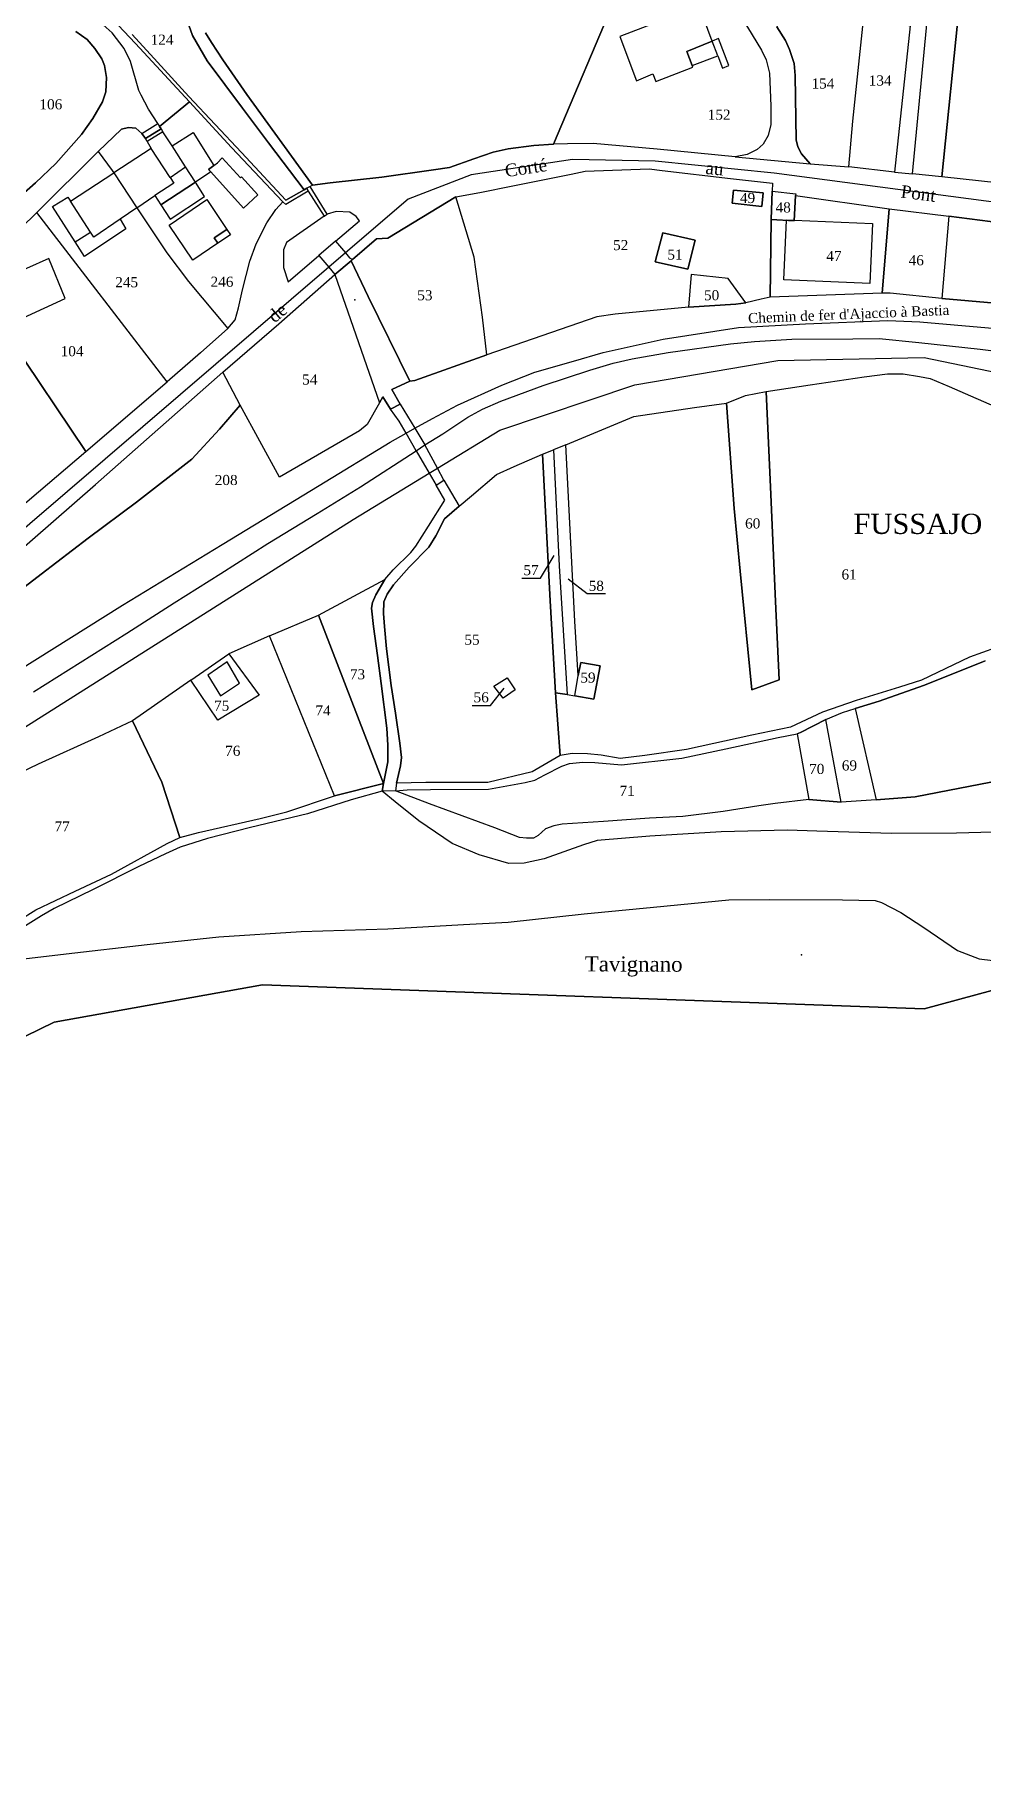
# Model space of a CAD drawing. Extents: x 1207673 to 1208525, y 6153686 to 6154229.
# Drawn here: x 1208136.9 to 1208324.7, y 6153685.7 to 6154027.4 of the extents above; entities that cross this region are included whole.
import ezdxf

# ---------------------------------------------------------------- set-up
doc = ezdxf.new("R2010")
doc.units = 0
doc.linetypes.add('CONTINU', pattern=[0])
doc.layers.get('0').update_dxf_attribs({"linetype": 'CONTINU'})
for name, color, linetype in [('1FLECHEFL', 7, 'CONTINU'), ('1LIEUDIT', 7, 'CONTINU'), ('1PARCELLE', 7, 'CONTINU'), ('1SECTION', 7, 'CONTINU'), ('1SUBDFISC', 7, 'CONTINU'), ('1SUBDSECT', 7, 'CONTINU'), ('1TRONFLUV', 7, 'CONTINU'), ('1TROUPARCELLE', 7, 'CONTINU'), ('1ZONCOMM', 7, 'CONTINU'), ('3BATIDUR', 7, 'CONTINU'), ('3BATILEGER', 7, 'CONTINU'), ('3CHEMIN', 7, 'CONTINU'), ('3FISCLINE', 7, 'CONTINUOUS'), ('3FLECHEPAR', 7, 'CONTINU'), ('3LIEUDITTEX', 7, 'CONTINU'), ('3PARCELLETEX', 7, 'CONTINU'), ('3SENTIER', 7, 'CONTINU'), ('3SNCF', 7, 'CONTINU'), ('3SNCFTEX', 7, 'CONTINU'), ('3TOPOLINE', 7, 'CONTINU'), ('3TRONFLUVTEX', 7, 'CONTINU'), ('3ZONCOMMTEX', 7, 'CONTINU')]:
    doc.layers.add(name, color=color, linetype=linetype)
doc.styles.get("Standard").update_dxf_attribs({"font": 'Times New Roman'})

# ---------------------------------------------------------------- blocks, each defined once
blk = doc.blocks.new('FLECHRU1')
blk.add_point((0, 0))

msp = doc.modelspace()

# ---------------------------------------------------------------- linework, layer by layer
at = {"layer": '1LIEUDIT'}
for points in [[(1208129, 6153913.39), (1208138.25, 6153920.45), (1208147.57, 6153927.58), (1208157.13, 6153934.73), (1208168.06, 6153943.26), (1208173.57, 6153949.16), (1208177.67, 6153953.93), (1208174.2, 6153960.46), (1208185.33, 6153970.09), (1208196.44, 6153979.81), (1208199.65, 6153982.55), (1208199.93, 6153982.8), (1208204.68, 6153986.92), (1208206.93, 6153987.06), (1208220.39, 6153995.2), (1208225.16, 6153996.07), (1208231.68, 6153997.4), (1208243.22, 6153999.75), (1208246.01, 6154000.3), (1208258.67, 6154000.79), (1208261.23, 6154000.47), (1208274.8, 6153998.86), (1208283.12, 6153997.93), (1208283.02, 6153996.32), (1208287.73, 6153995.83), (1208287.68, 6153995.48), (1208306.25, 6153992.87), (1208318.03, 6153991.37), (1208340.54, 6153988.47)], [(1208129, 6153913.39), (1208138.25, 6153920.45), (1208147.57, 6153927.58), (1208157.13, 6153934.73), (1208168.06, 6153943.26), (1208173.57, 6153949.16), (1208177.67, 6153953.93), (1208174.2, 6153960.46), (1208185.33, 6153970.09), (1208196.44, 6153979.81), (1208199.65, 6153982.55), (1208199.93, 6153982.8), (1208204.68, 6153986.92), (1208206.93, 6153987.06), (1208220.39, 6153995.2), (1208225.16, 6153996.07), (1208231.68, 6153997.4), (1208243.22, 6153999.75), (1208246.01, 6154000.3), (1208258.67, 6154000.79), (1208261.23, 6154000.47), (1208274.8, 6153998.86), (1208283.12, 6153997.93), (1208283.02, 6153996.32), (1208287.73, 6153995.83), (1208287.68, 6153995.48), (1208306.25, 6153992.87), (1208318.03, 6153991.37), (1208340.54, 6153988.47)], [(1208406.26, 6153859.55), (1208313.18, 6153834.27), (1208182.06, 6153839.08), (1208140.79, 6153831.66), (1208112.76, 6153817.95), (1208091.28, 6153793.67), (1208082.07, 6153780.46), (1208056.83, 6153741.58), (1208054.9, 6153738.95), (1208052.48, 6153736.17), (1208049.15, 6153732.51), (1208038.39, 6153721.12), (1207999, 6153685.72), (1207987.05, 6153699.2), (1207969.11, 6153723.32), (1207898.25, 6153828.54)]]:
    msp.add_lwpolyline(points, dxfattribs=at)
at = {"layer": '1PARCELLE'}
for points in [[(1208340.18, 6154062.13), (1208323.18, 6154063.65), (1208320.18, 6154033.53), (1208316.68, 6153999.19), (1208310.86, 6153999.78), (1208314.11, 6154033.52), (1208317.08, 6154064.52), (1208318.12, 6154074.61), (1208341.95, 6154072.32), (1208340.18, 6154062.13)], [(1208370.32, 6154007.89), (1208367.34, 6154005.07), (1208358.69, 6154005.88), (1208356.91, 6153996.57), (1208356.46, 6153994.97), (1208342.66, 6153996.38), (1208316.68, 6153999.19), (1208320.18, 6154033.53), (1208323.18, 6154063.65), (1208340.18, 6154062.13), (1208373.39, 6154058.98), (1208373.12, 6154057.7), (1208370.46, 6154046.35), (1208369.52, 6154042.69), (1208368.3, 6154027.81), (1208367.57, 6154023.15), (1208366.98, 6154018.06), (1208367.65, 6154013.68), (1208368.65, 6154010.47), (1208370.32, 6154007.89)], [(1208301.88, 6154038.44), (1208301.25, 6154031.54), (1208310.39, 6154029.13), (1208307.27, 6154000.12), (1208310.86, 6153999.78), (1208314.11, 6154033.52), (1208313.71, 6154037.57), (1208301.88, 6154038.44)], [(1208252.24, 6154035.19), (1208272.26, 6154037.88), (1208278.14, 6154028.84), (1208280.94, 6154024.32), (1208281.85, 6154022.38), (1208282.5, 6154019.75), (1208282.8, 6154013.18), (1208282.77, 6154009.57), (1208282.24, 6154007.38), (1208281.27, 6154005.69), (1208280.1, 6154004.59), (1208278.08, 6154003.64), (1208275.75, 6154003.14), (1208260.28, 6154004.67), (1208247.56, 6154005.78), (1208242.47, 6154005.71), (1208239.76, 6154005.65), (1208252.24, 6154035.19)], [(1208286.07, 6154035.26), (1208284, 6154028.9), (1208285.68, 6154026.19), (1208286.49, 6154024.43), (1208287.38, 6154021.65), (1208287.62, 6154019.25), (1208287.74, 6154010.68), (1208287.83, 6154006.52), (1208288.14, 6154005.11), (1208288.86, 6154003.78), (1208290.56, 6154001.79), (1208298.23, 6154001.16), (1208299.05, 6154010.23), (1208301.25, 6154031.54), (1208286.07, 6154035.26)], [(1208298.23, 6154001.16), (1208299.05, 6154010.23), (1208301.25, 6154031.54), (1208310.39, 6154029.13), (1208307.27, 6154000.12), (1208298.23, 6154001.16)], [(1208149.54, 6154004.19), (1208152.31, 6154000.44), (1208152.61, 6153999.97), (1208157.2, 6153993.06), (1208163.13, 6153984.14), (1208167.43, 6153978.48), (1208175.23, 6153969.15), (1208176.69, 6153970.88), (1208177.35, 6153973.23), (1208178.13, 6153976.82), (1208179.6, 6153982.48), (1208180.85, 6153985.91), (1208182.93, 6153990.1), (1208184.69, 6153992.69), (1208186.1, 6153994.22), (1208175.94, 6154005.02), (1208167.59, 6154014.06), (1208161.68, 6154009.17), (1208162, 6154008.7), (1208158.92, 6154006.79), (1208158.16, 6154007.78), (1208156.97, 6154008.86), (1208155.56, 6154008.94), (1208154.14, 6154008.63), (1208149.54, 6154004.19)], [(1208163.2, 6153958.57), (1208137.35, 6153992.15), (1208149.54, 6154004.19), (1208152.31, 6154000.44), (1208152.61, 6153999.97), (1208157.2, 6153993.06), (1208163.13, 6153984.14), (1208167.43, 6153978.48), (1208175.23, 6153969.15), (1208169.82, 6153964.28), (1208163.2, 6153958.57)], [(1208225.66, 6153971.35), (1208224.01, 6153983.25), (1208220.39, 6153995.2), (1208225.16, 6153996.07), (1208231.68, 6153997.4), (1208243.22, 6153999.75), (1208246.01, 6154000.3), (1208258.67, 6154000.79), (1208261.23, 6154000.47), (1208274.8, 6153998.86), (1208283.12, 6153997.93), (1208283.02, 6153996.32), (1208282.85, 6153990.75), (1208282.62, 6153975.34), (1208280.9, 6153974.94), (1208277.85, 6153974.23), (1208274.36, 6153979.04), (1208267, 6153979.83), (1208266.5, 6153973.36), (1208251.93, 6153972), (1208248.32, 6153971.42), (1208226.51, 6153963.89), (1208225.66, 6153971.35)], [(1208220.39, 6153995.2), (1208206.93, 6153987.06), (1208204.68, 6153986.92), (1208199.93, 6153982.8), (1208199.65, 6153982.55), (1208203.01, 6153975.5), (1208211.28, 6153958.68), (1208212.27, 6153958.83), (1208226.51, 6153963.89), (1208225.66, 6153971.35), (1208224.01, 6153983.25), (1208220.39, 6153995.2)], [(1208281.24, 6153996.01), (1208275.39, 6153996.56), (1208275.15, 6153993.97), (1208281.02, 6153993.33), (1208281.24, 6153996.01)], [(1208282.85, 6153990.75), (1208287.41, 6153990.49), (1208287.68, 6153995.48), (1208306.25, 6153992.87), (1208304.82, 6153976.16), (1208282.62, 6153975.34), (1208282.85, 6153990.75)], [(1208282.85, 6153990.75), (1208283.02, 6153996.32), (1208287.73, 6153995.83), (1208287.68, 6153995.48), (1208287.41, 6153990.49), (1208282.85, 6153990.75)], [(1208147.09, 6153944.79), (1208163.2, 6153958.57), (1208137.35, 6153992.15), (1208131.13, 6153986), (1208129.53, 6153982.9), (1208129.73, 6153982.06), (1208130.89, 6153979.07), (1208127.29, 6153977.29), (1208128.39, 6153974.51), (1208132.1, 6153967.06), (1208147.09, 6153944.79)], [(1208306.25, 6153992.87), (1208318.03, 6153991.37), (1208316.64, 6153975.08), (1208306.45, 6153976.13), (1208304.82, 6153976.16), (1208306.25, 6153992.87)], [(1208318.03, 6153991.37), (1208316.64, 6153975.08), (1208348.33, 6153972.31), (1208349.01, 6153977.34), (1208350.24, 6153986.8), (1208350.3, 6153987.29), (1208340.54, 6153988.47), (1208318.03, 6153991.37)], [(1208267.8, 6153986.62), (1208261.41, 6153988.11), (1208259.89, 6153982.36), (1208266.32, 6153980.87), (1208267.8, 6153986.62)], [(1208147.09, 6153944.79), (1208132.1, 6153967.06), (1208128.39, 6153974.51), (1208125.89, 6153973.48), (1208125.16, 6153974.98), (1208124.15, 6153976.67), (1208122.99, 6153977.54), (1208121.37, 6153978.33), (1208118.85, 6153977.81), (1208113.99, 6153975.65), (1208110.76, 6153973.86), (1208118.35, 6153955.74), (1208133.67, 6153933.32), (1208147.09, 6153944.79)], [(1208205.23, 6153954.43), (1208202.81, 6153950.14), (1208201.31, 6153948.83), (1208185.44, 6153939.65), (1208177.67, 6153953.93), (1208174.2, 6153960.46), (1208185.33, 6153970.09), (1208196.44, 6153979.81), (1208205.23, 6153954.43)], [(1208266.5, 6153973.36), (1208275.86, 6153973.96), (1208277.85, 6153974.23), (1208274.36, 6153979.04), (1208267, 6153979.83), (1208266.5, 6153973.36)], [(1208273.98, 6153954.34), (1208277.74, 6153955.88), (1208281.85, 6153956.62), (1208282.8, 6153936.23), (1208283.69, 6153915.06), (1208284.41, 6153899.48), (1208279.04, 6153897.51), (1208276.73, 6153921.06), (1208275.54, 6153933.49), (1208273.98, 6153954.34)], [(1208243.98, 6153896.31), (1208244.59, 6153900.35), (1208243.98, 6153911.15), (1208242.19, 6153946.1), (1208239.74, 6153945.1), (1208240.87, 6153922.1), (1208242.44, 6153896.57), (1208243.98, 6153896.31)], [(1208209.41, 6153882.44), (1208209.64, 6153884.11), (1208209.26, 6153886.92), (1208208.43, 6153892.92), (1208207.59, 6153898.35), (1208206.66, 6153905.63), (1208206.22, 6153910.06), (1208206.08, 6153912.68), (1208206.11, 6153914.94), (1208206.78, 6153916.51), (1208208.03, 6153918.32), (1208211.15, 6153921.82), (1208215.03, 6153925.83), (1208216.43, 6153928.06), (1208218.14, 6153931.44), (1208221.01, 6153933.92), (1208223.46, 6153936), (1208228.46, 6153940.18), (1208231.96, 6153941.8), (1208237.56, 6153944.2), (1208239.05, 6153915.13), (1208240.15, 6153896.96), (1208241.06, 6153884.51), (1208235.53, 6153881.26), (1208226.71, 6153879.18), (1208214.46, 6153879.15), (1208208.65, 6153879.02), (1208209.41, 6153882.44)], [(1208239.74, 6153945.1), (1208240.87, 6153922.1), (1208242.44, 6153896.57), (1208240.15, 6153896.96), (1208239.05, 6153915.13), (1208237.56, 6153944.2), (1208239.74, 6153945.1)], [(1208206.02, 6153878.96), (1208193.18, 6153912.34), (1208206.3, 6153919.4), (1208204.51, 6153916.33), (1208203.88, 6153914.86), (1208203.67, 6153913.74), (1208204.07, 6153910.1), (1208204.85, 6153904.31), (1208205.59, 6153898.76), (1208206.74, 6153889.9), (1208206.92, 6153886.55), (1208206.89, 6153883.26), (1208206.02, 6153878.96)], [(1208206.02, 6153878.96), (1208196.32, 6153876.5), (1208183.49, 6153908.22), (1208193.18, 6153912.34), (1208206.02, 6153878.96)], [(1208156.35, 6153891.41), (1208162.14, 6153879.23), (1208165.7, 6153868.24), (1208169.37, 6153869.26), (1208181.64, 6153872), (1208186.92, 6153873.37), (1208196.32, 6153876.5), (1208183.49, 6153908.22), (1208175.4, 6153904.65), (1208181.39, 6153896.46), (1208173.24, 6153891.53), (1208167.88, 6153899.47), (1208156.35, 6153891.41)], [(1208175.4, 6153904.65), (1208181.39, 6153896.46), (1208173.24, 6153891.53), (1208167.88, 6153899.47), (1208175.4, 6153904.65)], [(1208243.98, 6153896.31), (1208244.59, 6153900.35), (1208245.12, 6153902.94), (1208248.95, 6153902.3), (1208247.75, 6153895.65), (1208243.98, 6153896.31)], [(1208227.93, 6153898.25), (1208230.52, 6153899.9), (1208232.15, 6153897.49), (1208229.73, 6153895.88), (1208227.93, 6153898.25)], [(1208156.35, 6153891.41), (1208149.56, 6153888.2), (1208137.66, 6153882.77), (1208125.22, 6153876.86), (1208111.66, 6153870.49), (1208112.69, 6153868.72), (1208118.89, 6153858.75), (1208122.79, 6153844.53), (1208125.01, 6153846.07), (1208133.8, 6153851.81), (1208137.2, 6153853.9), (1208144.97, 6153857.62), (1208152.14, 6153860.96), (1208163.21, 6153867.08), (1208165.7, 6153868.24), (1208162.14, 6153879.23), (1208156.35, 6153891.41)], [(1208296.69, 6153875.25), (1208293.66, 6153891.61), (1208288.68, 6153889.08), (1208288, 6153888.82), (1208290.34, 6153875.76), (1208296.69, 6153875.25)], [(1208296.69, 6153875.25), (1208293.66, 6153891.61), (1208297, 6153893.05), (1208299.5, 6153893.85), (1208303.66, 6153875.74), (1208296.69, 6153875.25)], [(1208290.34, 6153875.76), (1208283.61, 6153875), (1208280.43, 6153874.55), (1208273.33, 6153873.42), (1208265.38, 6153872.45), (1208258.74, 6153872.09), (1208249.62, 6153871.42), (1208241.47, 6153870.88), (1208239.8, 6153870.56), (1208238.17, 6153869.95), (1208236.66, 6153868.67), (1208235.74, 6153868.15), (1208234.4, 6153868.15), (1208233, 6153868.24), (1208228.13, 6153870.14), (1208215.13, 6153874.93), (1208208.42, 6153877.53), (1208210.74, 6153877.72), (1208215.35, 6153877.75), (1208226.87, 6153877.82), (1208234.13, 6153879.15), (1208236.03, 6153879.59), (1208238.02, 6153880.69), (1208241.37, 6153882.42), (1208242.9, 6153882.93), (1208245.53, 6153883.19), (1208247.93, 6153883.11), (1208253.23, 6153882.64), (1208265.16, 6153883.97), (1208273.84, 6153885.8), (1208284.23, 6153888.05), (1208288, 6153888.82), (1208290.34, 6153875.76)]]:
    msp.add_lwpolyline(points, close=True, dxfattribs=at)
for points in [[(1208131.13, 6153986), (1208137.35, 6153992.15), (1208149.54, 6154004.19), (1208154.14, 6154008.63), (1208155.56, 6154008.94), (1208156.97, 6154008.86), (1208158.16, 6154007.78), (1208158.92, 6154006.79), (1208162, 6154008.7), (1208161.68, 6154009.17), (1208167.59, 6154014.06), (1208156.89, 6154025.6), (1208146.76, 6154036.48)], [(1208170.81, 6154027.76), (1208171.96, 6154025.84), (1208174.21, 6154022.37), (1208178.97, 6154015.5), (1208191.98, 6153997.57), (1208195.5, 6153998), (1208205.73, 6153999.14), (1208215.97, 6154000.56), (1208219.15, 6154001.07), (1208223.92, 6154002.79), (1208227.79, 6154004.08), (1208230.76, 6154004.71), (1208235.84, 6154005.38), (1208239.76, 6154005.65), (1208252.24, 6154035.19)], [(1208145.09, 6154027.98), (1208147.32, 6154026.44), (1208148.88, 6154024.61), (1208150.27, 6154022.59), (1208150.81, 6154021.25), (1208151.16, 6154018.85), (1208151.03, 6154016.06), (1208150.4, 6154014.09), (1208148.45, 6154010.73), (1208146.21, 6154007.6), (1208141.12, 6154001.82), (1208137.11, 6153998), (1208131.59, 6153993.12)], [(1208131.59, 6153993.12), (1208137.11, 6153998), (1208141.12, 6154001.82), (1208146.21, 6154007.6), (1208148.45, 6154010.73), (1208150.4, 6154014.09), (1208151.03, 6154016.06), (1208151.16, 6154018.85), (1208150.81, 6154021.25), (1208150.27, 6154022.59), (1208148.88, 6154024.61), (1208147.32, 6154026.44), (1208145.09, 6154027.98)], [(1208167.47, 6154029.26), (1208168.21, 6154027.23), (1208171.14, 6154022.21), (1208178.14, 6154012.79), (1208183.27, 6154005.92), (1208190.33, 6153996.62), (1208186.73, 6153994.56), (1208177.89, 6154004.02), (1208167.51, 6154015.14), (1208161.3, 6154021.89), (1208156.26, 6154027.41)], [(1208278.14, 6154028.84), (1208280.94, 6154024.32), (1208281.85, 6154022.38), (1208282.5, 6154019.75), (1208282.8, 6154013.18), (1208282.77, 6154009.57), (1208282.24, 6154007.38), (1208281.27, 6154005.69), (1208280.1, 6154004.59), (1208278.08, 6154003.64), (1208275.75, 6154003.14), (1208290.56, 6154001.79), (1208288.86, 6154003.78), (1208288.14, 6154005.11), (1208287.83, 6154006.52), (1208287.74, 6154010.68), (1208287.62, 6154019.25), (1208287.38, 6154021.65), (1208286.49, 6154024.43), (1208285.68, 6154026.19), (1208284, 6154028.9)], [(1208348.33, 6153972.31), (1208316.64, 6153975.08), (1208316.64, 6153975.08), (1208306.45, 6153976.13), (1208304.82, 6153976.16), (1208282.62, 6153975.34), (1208280.9, 6153974.94), (1208277.85, 6153974.23), (1208275.86, 6153973.96), (1208266.5, 6153973.36), (1208251.93, 6153972), (1208248.32, 6153971.42), (1208226.51, 6153963.89), (1208212.27, 6153958.83), (1208211.28, 6153958.68), (1208207.72, 6153957.04), (1208209.34, 6153954.17), (1208207.46, 6153953.17), (1208205.94, 6153955.59), (1208205.23, 6153954.43), (1208202.81, 6153950.14), (1208201.31, 6153948.83), (1208185.44, 6153939.65), (1208177.67, 6153953.93), (1208173.57, 6153949.16), (1208168.06, 6153943.26), (1208157.13, 6153934.73), (1208147.57, 6153927.58), (1208138.25, 6153920.45), (1208129, 6153913.39)], [(1208136.71, 6153897.15), (1208155.21, 6153908.73), (1208164.58, 6153914.76), (1208173.84, 6153920.59), (1208183.15, 6153926.5), (1208192.91, 6153932.5), (1208201.47, 6153937.76), (1208212.49, 6153944.9), (1208214.26, 6153946.1), (1208217.8, 6153948.27), (1208222.78, 6153951.55), (1208225.65, 6153953.13), (1208229.28, 6153954.75), (1208237.71, 6153957.87), (1208246.93, 6153960.87), (1208251.53, 6153962.25), (1208255.31, 6153963.13), (1208262.44, 6153964.41), (1208274.79, 6153966.11), (1208279.56, 6153966.59), (1208286.92, 6153967.03), (1208299.02, 6153967.09), (1208304.27, 6153967.14), (1208312.1, 6153966.38), (1208324.28, 6153965.02), (1208336.53, 6153963.55)], [(1208329.88, 6153906.76), (1208322.14, 6153904), (1208312.61, 6153899.46), (1208308.29, 6153898.08), (1208299.66, 6153895.4), (1208293.03, 6153893.1), (1208286.69, 6153890.15), (1208279.03, 6153888.57), (1208266.05, 6153885.69), (1208257.79, 6153884.51), (1208252.93, 6153883.9), (1208249.14, 6153884.56), (1208246.46, 6153884.85), (1208243.43, 6153884.91), (1208241.06, 6153884.51), (1208240.15, 6153896.96), (1208242.44, 6153896.57), (1208243.98, 6153896.31), (1208243.98, 6153896.31), (1208247.75, 6153895.65), (1208248.95, 6153902.3), (1208245.12, 6153902.94), (1208244.59, 6153900.35), (1208243.98, 6153911.15), (1208242.19, 6153946.1), (1208255.62, 6153951.69), (1208267.68, 6153953.51), (1208273.98, 6153954.34), (1208275.54, 6153933.49), (1208276.73, 6153921.06), (1208279.04, 6153897.51), (1208284.41, 6153899.48), (1208283.69, 6153915.06), (1208282.8, 6153936.23), (1208281.85, 6153956.62), (1208290.55, 6153957.99), (1208301.28, 6153959.57), (1208305.9, 6153960.18), (1208308.99, 6153960.14), (1208312.24, 6153959.64), (1208314.37, 6153959.24), (1208318.12, 6153957.67), (1208329.16, 6153952.85)], [(1208329.88, 6153906.76), (1208322.14, 6153904), (1208312.61, 6153899.46), (1208308.29, 6153898.08), (1208299.66, 6153895.4), (1208293.03, 6153893.1), (1208286.69, 6153890.15), (1208279.03, 6153888.57), (1208266.05, 6153885.69), (1208257.79, 6153884.51), (1208252.93, 6153883.9), (1208249.14, 6153884.56), (1208246.46, 6153884.85), (1208243.43, 6153884.91), (1208241.06, 6153884.51), (1208235.53, 6153881.26), (1208226.71, 6153879.18), (1208214.46, 6153879.15), (1208208.65, 6153879.02), (1208208.42, 6153877.53), (1208210.74, 6153877.72), (1208215.35, 6153877.75), (1208226.87, 6153877.82), (1208234.13, 6153879.15), (1208236.03, 6153879.59), (1208238.02, 6153880.69), (1208241.37, 6153882.42), (1208242.9, 6153882.93), (1208245.53, 6153883.19), (1208247.93, 6153883.11), (1208253.23, 6153882.64), (1208265.16, 6153883.97), (1208273.84, 6153885.8), (1208284.23, 6153888.05), (1208288, 6153888.82), (1208288.68, 6153889.08), (1208293.66, 6153891.61), (1208297, 6153893.05), (1208299.5, 6153893.85), (1208304.22, 6153895.26), (1208313.01, 6153898.36), (1208318.19, 6153900.41), (1208325.22, 6153903.26)], [(1208325.22, 6153903.26), (1208318.19, 6153900.41), (1208313.01, 6153898.36), (1208304.22, 6153895.26), (1208299.5, 6153893.85), (1208299.5, 6153893.85), (1208303.66, 6153875.74), (1208311.39, 6153876.29), (1208320.25, 6153878.06), (1208339.71, 6153881.78)], [(1208133.8, 6153851.81), (1208137.2, 6153853.9), (1208144.97, 6153857.62), (1208152.14, 6153860.96), (1208163.21, 6153867.08), (1208165.7, 6153868.24), (1208169.37, 6153869.26), (1208181.64, 6153872), (1208186.92, 6153873.37), (1208196.32, 6153876.5), (1208206.02, 6153878.96), (1208205.78, 6153877.42), (1208199.67, 6153875.7), (1208190.97, 6153872.97), (1208179.71, 6153870.22), (1208171.21, 6153868.04), (1208165.77, 6153866.37), (1208162.83, 6153865.01), (1208157.61, 6153862.51), (1208148.54, 6153857.93), (1208140.83, 6153854.19), (1208138.3, 6153852.72), (1208132.32, 6153848.95)]]:
    msp.add_lwpolyline(points, dxfattribs=at)
at = {"layer": '1SECTION'}
msp.add_lwpolyline([(1208406.26, 6153859.55), (1208313.18, 6153834.27), (1208182.06, 6153839.08), (1208140.79, 6153831.66), (1208112.76, 6153817.95), (1208091.28, 6153793.67), (1208082.07, 6153780.46), (1208056.83, 6153741.58), (1208054.9, 6153738.95), (1208052.48, 6153736.17), (1208049.15, 6153732.51), (1208038.39, 6153721.12), (1207999, 6153685.72), (1207987.05, 6153699.2), (1207969.11, 6153723.32), (1207898.25, 6153828.54)], dxfattribs=at)
at = {"layer": '1SUBDFISC'}
msp.add_lwpolyline([(1208252.24, 6154035.19), (1208239.76, 6154005.65), (1208235.84, 6154005.38), (1208230.76, 6154004.71), (1208227.79, 6154004.08), (1208223.92, 6154002.79), (1208219.15, 6154001.07), (1208215.97, 6154000.56), (1208205.73, 6153999.14), (1208195.5, 6153998), (1208191.98, 6153997.57), (1208178.97, 6154015.5), (1208178.97, 6154015.5), (1208174.21, 6154022.37), (1208171.96, 6154025.84), (1208170.81, 6154027.76)], dxfattribs=at)
at = {"layer": '1SUBDSECT'}
msp.add_lwpolyline([(1208406.26, 6153859.55), (1208313.18, 6153834.27), (1208182.06, 6153839.08), (1208140.79, 6153831.66), (1208112.76, 6153817.95), (1208091.28, 6153793.67), (1208082.07, 6153780.46), (1208056.83, 6153741.58), (1208054.9, 6153738.95), (1208052.48, 6153736.17), (1208049.15, 6153732.51), (1208038.39, 6153721.12), (1207999, 6153685.72), (1207987.05, 6153699.2), (1207969.11, 6153723.32), (1207898.25, 6153828.54)], dxfattribs=at)
at = {"layer": '1TRONFLUV'}
for points in [[(1208156.26, 6154027.41), (1208161.3, 6154021.89), (1208167.51, 6154015.14), (1208177.89, 6154004.02), (1208186.73, 6153994.56), (1208190.33, 6153996.62), (1208190.84, 6153996.93), (1208190.84, 6153996.93), (1208191.15, 6153996.38), (1208186.68, 6153993.69), (1208186.1, 6153994.22), (1208175.94, 6154005.02), (1208167.59, 6154014.06), (1208156.89, 6154025.6), (1208146.76, 6154036.48)], [(1208170.81, 6154027.76), (1208171.96, 6154025.84), (1208174.21, 6154022.37), (1208178.97, 6154015.5), (1208191.98, 6153997.57), (1208191.49, 6153997.29), (1208190.84, 6153996.93), (1208190.33, 6153996.62), (1208190.33, 6153996.62), (1208183.27, 6154005.92), (1208178.14, 6154012.79), (1208171.14, 6154022.21), (1208168.21, 6154027.23), (1208167.47, 6154029.26)], [(1208339.71, 6153881.78), (1208320.25, 6153878.06), (1208311.39, 6153876.29), (1208303.66, 6153875.74), (1208296.69, 6153875.25), (1208290.34, 6153875.76), (1208283.61, 6153875), (1208280.43, 6153874.55), (1208273.33, 6153873.42), (1208265.38, 6153872.45), (1208258.74, 6153872.09), (1208249.62, 6153871.42), (1208241.47, 6153870.88), (1208239.8, 6153870.56), (1208238.17, 6153869.95), (1208236.66, 6153868.67), (1208235.74, 6153868.15), (1208234.4, 6153868.15), (1208233, 6153868.24), (1208228.13, 6153870.14), (1208215.13, 6153874.93), (1208208.42, 6153877.53), (1208208.42, 6153877.53), (1208205.78, 6153877.42), (1208199.67, 6153875.7), (1208190.97, 6153872.97), (1208179.71, 6153870.22), (1208171.21, 6153868.04), (1208165.77, 6153866.37), (1208162.83, 6153865.01), (1208157.61, 6153862.51), (1208148.54, 6153857.93), (1208140.83, 6153854.19), (1208138.3, 6153852.72), (1208132.32, 6153848.95)], [(1208112.76, 6153817.95), (1208140.79, 6153831.66), (1208182.06, 6153839.08), (1208313.18, 6153834.27), (1208406.26, 6153859.55)]]:
    msp.add_lwpolyline(points, dxfattribs=at)
for points in [[(1208199.65, 6153982.55), (1208196.44, 6153979.81), (1208205.23, 6153954.43), (1208205.94, 6153955.59), (1208207.46, 6153953.17), (1208209.34, 6153954.17), (1208207.72, 6153957.04), (1208211.28, 6153958.68), (1208203.01, 6153975.5), (1208199.65, 6153982.55)], [(1208208.42, 6153877.53), (1208205.78, 6153877.42), (1208206.02, 6153878.96), (1208206.89, 6153883.26), (1208206.92, 6153886.55), (1208206.74, 6153889.9), (1208205.59, 6153898.76), (1208204.85, 6153904.31), (1208204.07, 6153910.1), (1208203.67, 6153913.74), (1208203.88, 6153914.86), (1208204.51, 6153916.33), (1208206.3, 6153919.4), (1208207.98, 6153921.33), (1208211.48, 6153924.75), (1208212.48, 6153925.97), (1208214.99, 6153929.96), (1208218.17, 6153935.09), (1208216.48, 6153938.08), (1208218.03, 6153939.05), (1208221.01, 6153933.92), (1208218.14, 6153931.44), (1208216.43, 6153928.06), (1208215.03, 6153925.83), (1208211.15, 6153921.82), (1208208.03, 6153918.32), (1208206.78, 6153916.51), (1208206.11, 6153914.94), (1208206.08, 6153912.68), (1208206.22, 6153910.06), (1208206.66, 6153905.63), (1208207.59, 6153898.35), (1208208.43, 6153892.92), (1208209.26, 6153886.92), (1208209.64, 6153884.11), (1208209.41, 6153882.44), (1208208.65, 6153879.02), (1208208.42, 6153877.53)]]:
    msp.add_lwpolyline(points, close=True, dxfattribs=at)
at = {"layer": '1TROUPARCELLE'}
for points in [[(1208275.15, 6153993.97), (1208275.39, 6153996.56), (1208281.24, 6153996.01), (1208281.02, 6153993.33), (1208275.15, 6153993.97)], [(1208259.89, 6153982.36), (1208261.41, 6153988.11), (1208267.8, 6153986.62), (1208266.32, 6153980.87), (1208259.89, 6153982.36)], [(1208227.93, 6153898.25), (1208230.52, 6153899.9), (1208232.15, 6153897.49), (1208229.73, 6153895.88), (1208227.93, 6153898.25)]]:
    msp.add_lwpolyline(points, close=True, dxfattribs=at)
at = {"layer": '1ZONCOMM'}
for points in [[(1208421.28, 6153978.32), (1208388.44, 6153986.02), (1208283.42, 6153999.93), (1208259.89, 6154002.27), (1208243.52, 6154002.64), (1208223.4, 6153999.62), (1208210.94, 6153994.77), (1208198.51, 6153984.12), (1208195.19, 6153981.27), (1208099.07, 6153898.75), (1208059.79, 6153865.93), (1208043.56, 6153848.31), (1208031.61, 6153838.11), (1208014.21, 6153834.81), (1207928.51, 6153843.02)], [(1208421.28, 6153978.32), (1208388.44, 6153986.02), (1208283.42, 6153999.93), (1208259.89, 6154002.27), (1208243.52, 6154002.64), (1208223.4, 6153999.62), (1208210.94, 6153994.77), (1208198.51, 6153984.12), (1208195.19, 6153981.27), (1208099.07, 6153898.75), (1208059.79, 6153865.93), (1208043.56, 6153848.31), (1208031.61, 6153838.11), (1208014.21, 6153834.81), (1207928.51, 6153843.02)], [(1208019.51, 6153788.65), (1208043.28, 6153803.83), (1208043.83, 6153804.41), (1208045.76, 6153806.45), (1208054.55, 6153815.74), (1208080.54, 6153851.23), (1208109.23, 6153873.86), (1208200.05, 6153931.31), (1208215.09, 6153940.47), (1208216.73, 6153941.47), (1208229.07, 6153948.99), (1208255.85, 6153957.97), (1208284.17, 6153962.78), (1208313.16, 6153963.4), (1208432.99, 6153938.56), (1208505.9, 6153916.07)], [(1208019.51, 6153788.65), (1208043.28, 6153803.83), (1208043.83, 6153804.41), (1208045.76, 6153806.45), (1208054.55, 6153815.74), (1208080.54, 6153851.23), (1208109.23, 6153873.86), (1208200.05, 6153931.31), (1208215.09, 6153940.47), (1208216.73, 6153941.47), (1208229.07, 6153948.99), (1208255.85, 6153957.97), (1208284.17, 6153962.78), (1208313.16, 6153963.4), (1208432.99, 6153938.56), (1208505.9, 6153916.07)]]:
    msp.add_lwpolyline(points, dxfattribs=at)
at = {"layer": '3BATIDUR'}
for points in [[(1208268.58, 6154032.99), (1208252.9, 6154027), (1208256.16, 6154018.24), (1208259.41, 6154019.58), (1208260.03, 6154018.12), (1208267.34, 6154020.91), (1208267.23, 6154021.27), (1208266.13, 6154024.04), (1208271.17, 6154026.1), (1208268.58, 6154032.99)], [(1208152.61, 6153999.97), (1208157.2, 6153993.06), (1208160.75, 6153995.47), (1208161.93, 6153993.65), (1208168.78, 6153998.16), (1208166.85, 6154001.16), (1208164.16, 6154005.34), (1208162.36, 6154008.13), (1208159.25, 6154006.19), (1208160, 6154004.84), (1208152.61, 6153999.97)], [(1208162.36, 6154008.13), (1208159.25, 6154006.19), (1208158.92, 6154006.79), (1208162, 6154008.7), (1208162.36, 6154008.13)], [(1208168.78, 6153998.16), (1208166.85, 6154001.16), (1208164.16, 6154005.34), (1208168.36, 6154007.99), (1208172.42, 6154001.44), (1208171.36, 6154000.67), (1208171.82, 6154000.17), (1208168.78, 6153998.16)], [(1208172.42, 6154001.44), (1208173.14, 6154001.95), (1208174.07, 6154002.95), (1208177.73, 6153998.98), (1208177.92, 6153999.18), (1208181.16, 6153995.61), (1208178.29, 6153992.98), (1208171.82, 6154000.17), (1208171.36, 6154000.67), (1208172.42, 6154001.44)], [(1208152.61, 6153999.97), (1208157.2, 6153993.06), (1208153.86, 6153990.81), (1208154.98, 6153988.91), (1208146.84, 6153983.43), (1208144.99, 6153986.29), (1208140.49, 6153993.29), (1208143.52, 6153995.14), (1208144.03, 6153994.34), (1208152.61, 6153999.97)], [(1208171.07, 6153994.71), (1208175.04, 6153988.74), (1208172.53, 6153987.09), (1208173.24, 6153986.03), (1208168.28, 6153982.7), (1208163.6, 6153989.64), (1208171.07, 6153994.71)], [(1208275.39, 6153996.56), (1208281.24, 6153996.01), (1208281.02, 6153993.33), (1208275.15, 6153993.97), (1208275.39, 6153996.56)], [(1208285.87, 6153990.59), (1208287.41, 6153990.49), (1208287.42, 6153990.6), (1208302.9, 6153989.93), (1208302.39, 6153978.08), (1208285.36, 6153978.81), (1208285.87, 6153990.59)], [(1208285.87, 6153990.59), (1208285.88, 6153990.67), (1208287.42, 6153990.6), (1208287.41, 6153990.49), (1208285.87, 6153990.59)], [(1208261.41, 6153988.11), (1208267.8, 6153986.62), (1208266.32, 6153980.87), (1208259.89, 6153982.36), (1208261.41, 6153988.11)], [(1208132.1, 6153967.06), (1208131.39, 6153969.72), (1208143, 6153975.08), (1208139.74, 6153983.03), (1208130.89, 6153979.07), (1208127.29, 6153977.29), (1208128.39, 6153974.51), (1208132.1, 6153967.06)], [(1208175.07, 6153903.05), (1208171.23, 6153900.45), (1208173.75, 6153896.32), (1208177.55, 6153898.87), (1208175.07, 6153903.05)], [(1208245.12, 6153902.94), (1208248.95, 6153902.3), (1208247.75, 6153895.65), (1208243.98, 6153896.31), (1208244.59, 6153900.35), (1208245.12, 6153902.94)], [(1208230.52, 6153899.9), (1208232.15, 6153897.49), (1208229.73, 6153895.88), (1208227.93, 6153898.25), (1208230.52, 6153899.9)]]:
    msp.add_lwpolyline(points, close=True, dxfattribs=at)
at = {"layer": '3BATILEGER'}
for points in [[(1208271.17, 6154026.1), (1208266.13, 6154024.04), (1208267.23, 6154021.27), (1208272.26, 6154023.19), (1208271.17, 6154026.1)], [(1208161.35, 6154009.76), (1208161.68, 6154009.17), (1208162, 6154008.7), (1208158.92, 6154006.79), (1208158.16, 6154007.78), (1208161.35, 6154009.76)], [(1208168.78, 6153998.16), (1208161.93, 6153993.65), (1208163.8, 6153990.81), (1208170.62, 6153995.31), (1208168.78, 6153998.16)], [(1208175.04, 6153988.74), (1208175.74, 6153987.7), (1208173.24, 6153986.03), (1208172.53, 6153987.09), (1208175.04, 6153988.74)]]:
    msp.add_lwpolyline(points, close=True, dxfattribs=at)
at = {"layer": '3CHEMIN'}
for points in [[(1208161.35, 6154009.76), (1208159.51, 6154012.6), (1208158.05, 6154015.39), (1208157.58, 6154016.28), (1208155.9, 6154022.06), (1208154.67, 6154024.61), (1208152.27, 6154027.75), (1208149.91, 6154029.83), (1208145.61, 6154032.42), (1208143, 6154033.22), (1208138.22, 6154033.75), (1208133.53, 6154033.13), (1208124.51, 6154031.41), (1208112.48, 6154028.84), (1208102.74, 6154026.51), (1208092.23, 6154022.46), (1208082.79, 6154018.72), (1208077.99, 6154020.25), (1208076.06, 6154018.45), (1208078.14, 6154014.88), (1208078.65, 6154013.77)], [(1208212.49, 6153944.9), (1208210.51, 6153948.37), (1208209.16, 6153950.75), (1208207.46, 6153953.17)], [(1208209.34, 6153954.17), (1208212.27, 6153949.36), (1208214.26, 6153946.1)]]:
    msp.add_lwpolyline(points, dxfattribs=at)
at = {"layer": '3FISCLINE'}
for points in [[(1208272.26, 6154023.19), (1208273.19, 6154020.71), (1208274.45, 6154021.26), (1208272.4, 6154026.64), (1208271.17, 6154026.1)], [(1208163.82, 6153999.04), (1208160, 6154004.84)], [(1208163.82, 6153999.04), (1208166.85, 6154001.16)], [(1208163.82, 6153999.04), (1208164.54, 6153997.95), (1208160.75, 6153995.47)], [(1208148.03, 6153988.2), (1208144.03, 6153994.34)], [(1208153.86, 6153990.81), (1208148.64, 6153987.25), (1208148.03, 6153988.2)], [(1208144.99, 6153986.29), (1208148.03, 6153988.2)]]:
    msp.add_lwpolyline(points, dxfattribs=at)
at = {"layer": '3FLECHEPAR'}
for points in [[(1208233.46, 6153919.65), (1208237.12, 6153919.64), (1208239.88, 6153924.17)], [(1208250.05, 6153916.53), (1208246.4, 6153916.54), (1208242.63, 6153919.48)], [(1208223.59, 6153894.44), (1208227.25, 6153894.43), (1208229.97, 6153897.83)]]:
    msp.add_lwpolyline(points, dxfattribs=at)
at = {"layer": '3SENTIER'}
for points in [[(1208194.88, 6153991.78), (1208191.49, 6153997.29)], [(1208191.15, 6153996.38), (1208194.3, 6153991.38)], [(1208194.3, 6153991.38), (1208186.83, 6153986.19), (1208186.25, 6153984.7), (1208186.25, 6153981.22), (1208187.19, 6153978.4), (1208193.23, 6153983.57)], [(1208194.3, 6153991.38), (1208194.88, 6153991.78)], [(1208196.55, 6153986.42), (1208201.28, 6153990.47), (1208200.65, 6153991.33), (1208199.38, 6153992.18), (1208196.66, 6153992.35), (1208194.88, 6153991.78)], [(1208196.55, 6153986.42), (1208193.23, 6153983.57)], [(1208193.23, 6153983.57), (1208195.19, 6153981.27), (1208196.44, 6153979.81)], [(1208196.55, 6153986.42), (1208198.51, 6153984.12), (1208199.33, 6153983.16), (1208199.93, 6153982.8)], [(1208101.43, 6153896.86), (1208115.1, 6153908.68), (1208149, 6153938.24), (1208174.2, 6153960.46)], [(1208218.03, 6153939.05), (1208216.73, 6153941.47), (1208214.26, 6153946.1)], [(1208212.49, 6153944.9), (1208215.09, 6153940.47), (1208216.48, 6153938.08)]]:
    msp.add_lwpolyline(points, dxfattribs=at)
at = {"layer": '3SNCF'}
msp.add_lwpolyline([(1208130.22, 6153899.17), (1208154.37, 6153914.3), (1208174.06, 6153926.35), (1208193.29, 6153938.04), (1208207.35, 6153946.61), (1208210.51, 6153948.37), (1208212.27, 6153949.36), (1208215.77, 6153951.32), (1208220.69, 6153953.95), (1208229.52, 6153957.91), (1208236, 6153960.49), (1208243.66, 6153962.69), (1208249.6, 6153964.39), (1208261.46, 6153967.02), (1208276.36, 6153969.32), (1208289.65, 6153970.09), (1208305.96, 6153970.74), (1208312.3, 6153970.45), (1208332.72, 6153968.69)], dxfattribs=at)
at = {"layer": '3TOPOLINE'}
for points in [[(1208331.62, 6153869.45), (1208319.54, 6153869.1), (1208306.69, 6153869.07), (1208291.91, 6153869.51), (1208286.06, 6153869.69), (1208272.93, 6153869.35), (1208258.82, 6153868.49), (1208248.37, 6153867.69), (1208245.67, 6153866.8), (1208237.9, 6153864.04), (1208233.94, 6153863.14), (1208230.88, 6153863.12), (1208225.02, 6153864.81), (1208219.67, 6153867.1), (1208213.08, 6153871.56), (1208208.36, 6153875.35), (1208205.78, 6153877.42)], [(1208122.98, 6153842.8), (1208143.17, 6153845.2), (1208159.21, 6153847.06), (1208173.43, 6153848.6), (1208189.74, 6153849.65), (1208206.92, 6153850.17), (1208221.91, 6153851.04), (1208230.73, 6153851.46), (1208245.81, 6153853.14), (1208259.53, 6153854.47), (1208274.48, 6153855.88), (1208282.49, 6153855.99), (1208296.95, 6153855.91), (1208303.44, 6153855.74), (1208304.73, 6153855.36), (1208308.52, 6153853.38), (1208313.08, 6153850.44), (1208319.73, 6153845.89), (1208324.08, 6153844.22), (1208326.79, 6153843.88)]]:
    msp.add_lwpolyline(points, dxfattribs=at)

# ---------------------------------------------------------------- block references
at = {"layer": '1FLECHEFL'}
for p, rotation in [((1208200.39, 6153974.83), 292.3), ((1208288.88, 6153844.98), 357.7)]:
    msp.add_blockref('FLECHRU1', p, dxfattribs=dict(at, rotation=rotation))

# ---------------------------------------------------------------- texts
at = {"layer": '3LIEUDITTEX'}
msp.add_text('FUSSAJO', height=4, dxfattribs=at).set_placement((1208299.15, 6153928.42))
at = {"layer": '3PARCELLETEX'}
for s, p in [('124', (1208159.91, 6154025.38)), ('154', (1208290.84, 6154016.69)), ('134', (1208302.18, 6154017.29)), ('106', (1208137.89, 6154012.57)), ('152', (1208270.27, 6154010.52)), ('49', (1208276.66, 6153994)), ('48', (1208283.72, 6153992.14)), ('52', (1208251.53, 6153984.67)), ('51', (1208262.28, 6153982.79)), ('47', (1208293.77, 6153982.5)), ('46', (1208310.08, 6153981.67)), ('245', (1208152.91, 6153977.31)), ('246', (1208171.79, 6153977.4)), ('53', (1208212.74, 6153974.73)), ('50', (1208269.54, 6153974.73)), ('104', (1208142.09, 6153963.64)), ('54', (1208189.94, 6153958.02)), ('208', (1208172.62, 6153938.11)), ('60', (1208277.68, 6153929.5)), ('57', (1208233.76, 6153920.25)), ('58', (1208246.69, 6153917.14)), ('61', (1208296.78, 6153919.39)), ('55', (1208222.07, 6153906.46)), ('73', (1208199.39, 6153899.61)), ('59', (1208245.04, 6153898.95)), ('75', (1208172.47, 6153893.38)), ('56', (1208223.89, 6153895.04)), ('74', (1208192.57, 6153892.44)), ('76', (1208174.68, 6153884.44)), ('70', (1208290.37, 6153880.84)), ('69', (1208296.84, 6153881.54)), ('71', (1208252.81, 6153876.51)), ('77', (1208140.88, 6153869.45))]:
    msp.add_text(s, height=2, dxfattribs=at).set_placement(p)
at = {"layer": '3SNCFTEX'}
msp.add_text("Chemin de fer d'Ajaccio à Bastia", height=2, rotation=2.4, dxfattribs=at).set_placement((1208278.32, 6153970.17))
at = {"layer": '3TRONFLUVTEX'}
msp.add_text('Tavignano', height=3, rotation=359.8, dxfattribs=at).set_placement((1208245.92, 6153841.72))
at = {"layer": '3ZONCOMMTEX'}
for s, rotation, p in [('Corté', 8.5, (1208230.3, 6153999.13)), ('Corté', 8.5, (1208230.3, 6153999.13)), ('au', 354.5, (1208269.75, 6153999.78)), ('au', 354.5, (1208269.75, 6153999.78)), ('Pont', 352.6, (1208308.42, 6153995.11)), ('Pont', 352.6, (1208308.42, 6153995.11)), ('de', 40.6, (1208184.5, 6153970.11)), ('de', 40.6, (1208184.5, 6153970.11))]:
    msp.add_text(s, height=2.5, rotation=rotation, dxfattribs=at).set_placement(p)

doc.saveas('drawing.dxf')
